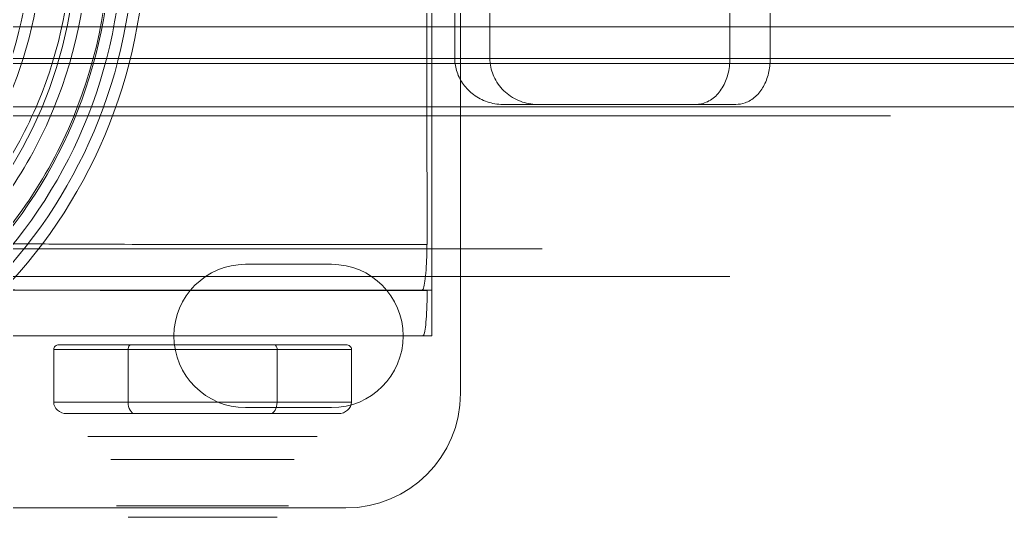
# Model space of a CAD drawing. Header units: inches. Extents: x -0.2 to 48, y -0.6 to 31.4.
# Drawn here: x 2.664 to 4.817, y 27.48 to 28.564 of the extents above; entities that cross this region are included whole.
import ezdxf

# ---------------------------------------------------------------- set-up
doc = ezdxf.new("R2010")
doc.units = ezdxf.units.IN
doc.header["$MEASUREMENT"] = 0
for name, color, linetype, true_color in [('1', 7, 'Continuous', 0xffffff), ('21', 7, 'Continuous', 0xffffff), ('46', 7, 'Continuous', 0xffffff)]:
    doc.layers.add(name, color=color, linetype=linetype, true_color=true_color)

# ---------------------------------------------------------------- blocks, each defined once
blk = doc.blocks.new('cstr_plt_MODEL')
at = {"layer": '1', "color": 253, "linetype": 'Continuous', "lineweight": 18}
for p, q in [((-1.8125, -1, 0.1875), (-1.8125, 1, 0.1875)), ((-1.8125, -1), (-1.8125, 1)), ((-1.53125, -0.71875), (-1.53125, -0.71875, 0.1875)), ((-1.53125, -0.71875), (-1.34375, -0.71875)), ((-1.53125, -0.71875, 0.1875), (-1.34375, -0.71875, 0.1875)), ((-1.34375, -0.71875), (-1.34375, -0.71875, 0.1875)), ((-1.8125, -1), (-1.8125, -1, 0.1875)), ((-1.53125, -1.03125, 0.1875), (-1.34375, -1.03125, 0.1875)), ((-1.53125, -1.03125), (-1.34375, -1.03125)), ((-1.53125, -1.03125), (-1.53125, -1.03125, 0.1875)), ((-1.34375, -1.03125), (-1.34375, -1.03125, 0.1875)), ((1.5625, -1.25), (-1.5625, -1.25)), ((-1.5625, -1.25, 0.1875), (-1.5625, -1.25)), ((1.5625, -1.25, 0.1875), (-1.5625, -1.25, 0.1875))]:
    blk.add_line(p, q, dxfattribs=at)
for centre, radius, start, end in [((-1.53125, -0.875, 0.1875), 0.15625, 90, 270), ((-1.53125, -0.875), 0.15625, 90, 270), ((-1.34375, -0.875, 0.1875), 0.15625, 270, 90), ((-1.34375, -0.875), 0.15625, 270, 90), ((-1.5625, -1, 0.1875), 0.25, 180, 270)]:
    blk.add_arc(centre, radius, start, end, dxfattribs=at)
at = {"layer": '1', "color": 253, "linetype": 'Continuous', "lineweight": 18, "extrusion": (0, 0, -1)}
blk.add_arc((1.5625, -1), 0.25, 270, 0, dxfattribs=at)
blk = doc.blocks.new('cstr_tp_rtnr_MODEL')
at = {"layer": '1', "color": 9, "linetype": 'Continuous', "lineweight": 18}
for centre, radius in [((0, 0, 0.025), 1.125), ((0, 0, 0.5625), 1.125), ((0, 0, 0.5625), 1.075), ((0, 0, 0.05), 1.05)]:
    blk.add_circle(centre, radius, dxfattribs=at)
at = {"layer": '1', "color": 9, "linetype": 'Continuous', "lineweight": 18, "extrusion": (0, 0, -1)}
for centre, radius in [((0, 0), 1.1), ((0, 0, -0.075), 1.075)]:
    blk.add_circle(centre, radius, dxfattribs=at)
blk = doc.blocks.new('brng_MODEL')
at = {"layer": '1', "color": 7, "linetype": 'Continuous', "lineweight": 18}
blk.add_circle((0, 0, 0.05), 0.9, dxfattribs=at)
at = {"layer": '1', "color": 7, "linetype": 'Continuous', "lineweight": 18, "extrusion": (0, 0, -1)}
blk.add_circle((0, 0, -0.45), 0.9, dxfattribs=at)
blk = doc.blocks.new('wheel_MODEL')
at = {"layer": '1', "color": 80, "linetype": 'Continuous', "lineweight": 18, "extrusion": (0, -1, 0)}
for centre, radius in [((0, 0, 0.4), 1.5), ((0, 0, 0.69), 0.7404), ((0, 0, 0.75), 1.15), ((0, 0, 0.75), 0.8559), ((0, 0, 0.75), 0.625)]:
    blk.add_circle(centre, radius, dxfattribs=at)
at = {"layer": '1', "color": 80, "linetype": 'Continuous', "lineweight": 18, "extrusion": (0, 1, 0)}
blk.add_circle((0, 0, -0.75), 0.1875, dxfattribs=at)
blk = doc.blocks.new('axel_MODEL')
at = {"layer": '1', "color": 9, "linetype": 'Continuous', "lineweight": 18, "extrusion": (0, 1, 0)}
blk.add_circle((0, 0, -2.1), 0.1875, dxfattribs=at)
at = {"layer": '1', "color": 9, "linetype": 'Continuous', "lineweight": 18, "extrusion": (0, -1, 0)}
blk.add_circle((0, 0, 2.125), 0.1625, dxfattribs=at)
blk = doc.blocks.new('brk_MODEL')
at = {"layer": '1', "color": 254, "linetype": 'Continuous', "lineweight": 18}
for p, q in [((-1.2379, -1.275, 1.1601), (-1.2379, -0.1, 1.1601)), ((-0.6265, -1.275, 1.5669), (-0.6265, -0.1, 1.5669)), ((-1.15, -1.275, 1.1124), (-1.15, -0.12, 1.1124)), ((-0.55, -1.275, 1.5025), (-0.55, -0.12, 1.5025)), ((-1.15, -1.275, 1.1124), (-1.2379, -1.275, 1.1601)), ((-0.6265, -1.275, 1.5669), (-0.55, -1.275, 1.5025)), ((-1.163, -1.375, 1.2333), (-1.0747, -1.375, 1.1853)), ((-0.6547, -1.375, 1.4599), (-0.7297, -1.375, 1.523))]:
    blk.add_line(p, q, dxfattribs=at)
at = {"layer": '1', "color": 254, "linetype": 'Continuous', "lineweight": 18, "extrusion": (0, 1, 0)}
blk.add_arc((0.0128, -0.0185, -1.375), 1.7, 47.4191, 65.0582, dxfattribs=at)
at = {"layer": '1', "color": 254, "linetype": 'Continuous', "lineweight": 18, "extrusion": (0, -1, 0)}
blk.add_arc((0, 0, 1.375), 1.6, 114.154, 132.1974, dxfattribs=at)
at = {"layer": '1', "color": 254, "linetype": 'Continuous', "lineweight": 18}
for points, knots in [([(-1.2379, -1.275, 1.1601), (-1.2379, -1.2859, 1.1601), (-1.2366, -1.2969, 1.1615), (-1.2315, -1.3174, 1.1667), (-1.2278, -1.3272, 1.1706), (-1.2182, -1.3443, 1.1803), (-1.2123, -1.3519, 1.1862), (-1.1989, -1.364, 1.1994), (-1.1912, -1.3687, 1.2069), (-1.1767, -1.3738, 1.2207), (-1.1698, -1.375, 1.227), (-1.163, -1.375, 1.2333)], [0, 0, 0, 0, 0.203915, 0.203915, 0.40766, 0.40766, 0.614065, 0.614065, 0.827619, 0.827619, 1, 1, 1, 1]), ([(-1.0747, -1.375, 1.1853), (-1.0837, -1.375, 1.1771), (-1.0928, -1.373, 1.1687), (-1.1096, -1.365, 1.1528), (-1.1175, -1.3589, 1.1451), (-1.1307, -1.3437, 1.132), (-1.1363, -1.3345, 1.1264), (-1.1446, -1.3146, 1.118), (-1.1474, -1.3038, 1.1151), (-1.1496, -1.2869, 1.1128), (-1.15, -1.2809, 1.1124), (-1.15, -1.275, 1.1124)], [0, 0, 0, 0, 0.228796, 0.228796, 0.458118, 0.458118, 0.679141, 0.679141, 0.889999, 0.889999, 1, 1, 1, 1]), ([(-0.7297, -1.375, 1.523), (-0.7173, -1.375, 1.5287), (-0.7048, -1.3727, 1.5344), (-0.6812, -1.3637, 1.5447), (-0.6699, -1.3569, 1.5494), (-0.6509, -1.34, 1.5573), (-0.6428, -1.3297, 1.5605), (-0.6318, -1.3081, 1.5648), (-0.6283, -1.2968, 1.5662), (-0.6267, -1.2819, 1.5668), (-0.6265, -1.2784, 1.5669), (-0.6265, -1.275, 1.5669)], [0, 0, 0, 0, 0.246164, 0.246164, 0.492839, 0.492839, 0.729476, 0.729476, 0.938835, 0.938835, 1, 1, 1, 1]), ([(-0.55, -1.275, 1.5025), (-0.55, -1.2852, 1.5025), (-0.5517, -1.2954, 1.5019), (-0.5582, -1.3145, 1.4995), (-0.563, -1.3236, 1.4977), (-0.575, -1.3399, 1.4931), (-0.5825, -1.3474, 1.4902), (-0.5999, -1.3604, 1.4833), (-0.6101, -1.3657, 1.4791), (-0.6317, -1.3731, 1.4701), (-0.6433, -1.375, 1.465), (-0.6547, -1.375, 1.4599)], [0, 0, 0, 0, 0.183047, 0.183047, 0.365381, 0.365381, 0.557976, 0.557976, 0.775014, 0.775014, 1, 1, 1, 1])]:
    blk.add_open_spline(points, degree=3, knots=knots, dxfattribs=at)
blk = doc.blocks.new('nut_MODEL')
at = {"layer": '1', "color": 252, "linetype": 'Continuous', "lineweight": 18}
for p, q in [((-0.156606, -0.15, -0.27125), (-0.313213, -0.15)), ((-0.313213, -0.15), (-0.156606, -0.15, 0.27125)), ((0.156606, -0.15, -0.27125), (-0.156606, -0.15, -0.27125)), ((-0.156606, -0.15, 0.27125), (0.156606, -0.15, 0.27125)), ((0.156606, -0.15, 0.27125), (0.313213, -0.15)), ((0.313213, -0.15), (0.156606, -0.15, -0.27125)), ((-0.32476, -0.16), (-0.32476, -0.275)), ((-0.32476, -0.16), (-0.16238, -0.16, -0.28125)), ((-0.16238, -0.16, 0.28125), (-0.32476, -0.16)), ((-0.16238, -0.16, -0.28125), (0.16238, -0.16, -0.28125)), ((-0.16238, -0.16, 0.28125), (-0.16238, -0.275, 0.28125)), ((-0.16238, -0.16, -0.28125), (-0.16238, -0.275, -0.28125)), ((0.16238, -0.16, 0.28125), (-0.16238, -0.16, 0.28125)), ((0.16238, -0.16, -0.28125), (0.16238, -0.275, -0.28125)), ((0.16238, -0.16, -0.28125), (0.32476, -0.16)), ((0.32476, -0.16), (0.16238, -0.16, 0.28125)), ((0.16238, -0.16, 0.28125), (0.16238, -0.275, 0.28125)), ((0.32476, -0.16), (0.32476, -0.275)), ((-0.32476, -0.275), (-0.16238, -0.275, 0.28125)), ((-0.16238, -0.275, -0.28125), (-0.32476, -0.275)), ((-0.16238, -0.275, 0.28125), (0.16238, -0.275, 0.28125)), ((0.16238, -0.275, -0.28125), (-0.16238, -0.275, -0.28125)), ((0.32476, -0.275), (0.16238, -0.275, -0.28125)), ((0.16238, -0.275, 0.28125), (0.32476, -0.275)), ((-0.295892, -0.3), (-0.147946, -0.3, -0.25625)), ((-0.147946, -0.3, 0.25625), (-0.295892, -0.3)), ((-0.147946, -0.3, -0.25625), (0.147946, -0.3, -0.25625)), ((0.147946, -0.3, 0.25625), (-0.147946, -0.3, 0.25625)), ((0.295892, -0.3), (0.147946, -0.3, 0.25625)), ((0.147946, -0.3, -0.25625), (0.295892, -0.3))]:
    blk.add_line(p, q, dxfattribs=at)
at = {"layer": '1', "color": 252, "linetype": 'Continuous', "lineweight": 18, "extrusion": (0, -1, 0)}
for centre, radius in [((0, 0, 0.15), 0.1875), ((0, 0, 0.4), 0.2), ((0, 0, 0.4), 0.1875)]:
    blk.add_circle(centre, radius, dxfattribs=at)
at = {"layer": '1', "color": 252, "linetype": 'Continuous', "lineweight": 18, "extrusion": (0, 1, 0)}
for centre in [(0, 0, -0.3), (0, 0, -0.35)]:
    blk.add_circle(centre, 0.25, dxfattribs=at)
at = {"layer": '1', "color": 252, "linetype": 'Continuous', "lineweight": 18}
for centre, major_axis, start_param, end_param in [((-0.313213, -0.16), (-0.011547, 0), 4.71238898, 6.28318531), ((0.313213, -0.16), (0.011547, 0), 0, 1.57079633), ((-0.295892, -0.275), (0.028868, 0), 3.14159265, 4.71238898), ((0.295892, -0.275), (-0.028868, 0), 1.57079633, 3.14159265)]:
    blk.add_ellipse(centre, major_axis=major_axis, ratio=0.866025, start_param=start_param, end_param=end_param, dxfattribs=at)
at = {"layer": '1', "color": 252, "linetype": 'Continuous', "lineweight": 18, "extrusion": (-0.866025, 0, -0.5)}
for centre, major_axis, start_param, end_param in [((-0.156606, -0.16, 0.27125), (0.005774, 0, -0.01), 3.14159265, 4.71238898), ((0.156606, -0.16, -0.27125), (0.005774, 0, -0.01), 4.71238898, 6.28318531), ((-0.147946, -0.275, 0.25625), (-0.014434, 0, 0.025), 4.71238898, 6.28318531), ((0.147946, -0.275, -0.25625), (-0.014434, 0, 0.025), 3.14159265, 4.71238898)]:
    blk.add_ellipse(centre, major_axis=major_axis, ratio=0.866025, start_param=start_param, end_param=end_param, dxfattribs=at)
at = {"layer": '1', "color": 252, "linetype": 'Continuous', "lineweight": 18, "extrusion": (-0.866025, 0, 0.5)}
for centre, major_axis, start_param, end_param in [((-0.156606, -0.16, -0.27125), (-0.005774, 0, -0.01), 4.71238898, 6.28318531), ((0.156606, -0.16, 0.27125), (0.005774, 0, 0.01), 0, 1.57079633), ((-0.147946, -0.275, -0.25625), (0.014434, 0, 0.025), 3.14159265, 4.71238898), ((0.147946, -0.275, 0.25625), (-0.014434, 0, -0.025), 1.57079633, 3.14159265)]:
    blk.add_ellipse(centre, major_axis=major_axis, ratio=0.866025, start_param=start_param, end_param=end_param, dxfattribs=at)
blk = doc.blocks.new('swvl_MODEL')
at = {"layer": '1', "color": 251, "linetype": 'Continuous', "lineweight": 18}
blk.add_circle((0, 0, -0.1), 0.975, dxfattribs=at)
blk.add_arc((0, 0, -0.2), 0.875, 179.9942, 224.4841, dxfattribs=at)
at = {"layer": '1', "color": 251, "linetype": 'Continuous', "lineweight": 18, "extrusion": (0.999814, 5.44931e-05, -0.019297)}
blk.add_open_spline([(-1.7498, -0.775, -0.2377), (-1.7498, -0.5167, -0.235), (-1.7498, -0.2583, -0.2375), (-1.7499, 0, -0.2374)], degree=3, dxfattribs=at)
at = {"layer": '1', "color": 251, "linetype": 'Continuous', "lineweight": 18}
for points, degree in [([(-1.7394, -0.6755, -0.3364), (-1.7394, -0.4511, -0.3352), (-1.7391, -0.2254, -0.3369), (-1.7391, 0, -0.3368)], 3), ([(-1.75, -0.875, -1.775), (-1.75, -0.775, -1.775)], 1), ([(-1.75, -0.775, -0.2375), (-1.75, -0.775, -0.75), (-1.75, -0.775, -1.2625), (-1.75, -0.775, -1.775)], 3), ([(-1.75, -0.875, -1.775), (-1.75, -0.875, -1.827), (-1.7332, -0.875, -1.9308), (-1.6626, -0.875, -2.0721), (-1.5514, -0.875, -2.1841), (-1.4114, -0.875, -2.2572), (-1.2558, -0.875, -2.2833), (-1.0995, -0.875, -2.2606), (-0.9581, -0.875, -2.1906), (-0.8822, -0.875, -2.1177), (-0.8509, -0.875, -2.0762)], 3), ([(-1.7301, -0.875, -0.3361), (-1.7367, -0.875, -0.3367), (-1.7434, -0.875, -0.3373), (-1.75, -0.875, -0.3379)], 3)]:
    blk.add_open_spline(points, degree=degree, dxfattribs=at)
for points, knots in [([(-0.7024, -0.7746, -0.1496), (-0.7566, -0.7256, -0.151), (-0.8053, -0.6711, -0.1557), (-0.891, -0.5533, -0.1623), (-0.9278, -0.49, -0.1653), (-1.0166, -0.2898, -0.172), (-1.0467, -0.1461, -0.1745), (-1.0467, 0, -0.1744)], [0, 0, 0, 0, 0.25, 0.25, 0.5, 0.5, 1, 1, 1, 1]), ([(-1, 0, -0.1248), (-1, -0.1393, -0.1249), (-0.9711, -0.2765, -0.124), (-0.8583, -0.5313, -0.121), (-0.7748, -0.6457, -0.1174), (-0.6714, -0.7391, -0.1165)], [0, 0, 0, 0, 0.5, 0.5, 1, 1, 1, 1]), ([(-0.9644, 0, -0.2695), (-0.9645, -0.1259, -0.2696), (-0.9392, -0.251, -0.2676), (-0.8434, -0.48, -0.2605), (-0.7723, -0.586, -0.2542), (-0.684, -0.6756, -0.2508)], [0, 0, 0, 0, 0.5, 0.5, 1, 1, 1, 1]), ([(-0.684, -0.6756, -0.2508), (-0.7274, -0.672, -0.2519), (-0.7717, -0.6738, -0.2538), (-0.8599, -0.6742, -0.2592), (-0.9039, -0.6745, -0.2625), (-1.0359, -0.675, -0.2725), (-1.1239, -0.6754, -0.2796), (-1.3877, -0.6758, -0.3023), (-1.5636, -0.6754, -0.3175), (-1.7391, -0.6755, -0.3364)], [0, 0, 0, 0, 0.125, 0.125, 0.25, 0.25, 0.5, 0.5, 1, 1, 1, 1]), ([(-1.7391, -0.6755, -0.3364), (-1.7391, -0.6867, -0.3364), (-1.7389, -0.698, -0.3384), (-1.7381, -0.7191, -0.3459), (-1.7375, -0.7292, -0.3515), (-1.736, -0.7466, -0.3655), (-1.7351, -0.7542, -0.374), (-1.733, -0.766, -0.393), (-1.7318, -0.7703, -0.4036), (-1.7299, -0.7742, -0.4214), (-1.7291, -0.775, -0.4286), (-1.7284, -0.775, -0.4358)], [0, 0, 0, 0, 0.215649, 0.215649, 0.431298, 0.431298, 0.646946, 0.646946, 0.862595, 0.862595, 1, 1, 1, 1]), ([(-1.75, -0.875, -0.3379), (-1.75, -0.875, -0.3266), (-1.75, -0.8731, -0.3152), (-1.75, -0.8656, -0.2939), (-1.75, -0.86, -0.2838), (-1.75, -0.8459, -0.2662), (-1.75, -0.8373, -0.2585), (-1.75, -0.8182, -0.2466), (-1.75, -0.8075, -0.2423), (-1.75, -0.7895, -0.2383), (-1.75, -0.7822, -0.2375), (-1.75, -0.775, -0.2375)], [0, 0, 0, 0, 0.215964, 0.215964, 0.431951, 0.431951, 0.647567, 0.647567, 0.862391, 0.862391, 1, 1, 1, 1]), ([(-1.75, -0.775, -1.775), (-1.75, -0.775, -1.8001), (-1.7481, -0.775, -1.8252), (-1.7424, -0.775, -1.8627), (-1.74, -0.775, -1.8752), (-1.7357, -0.775, -1.8939), (-1.7341, -0.775, -1.9001), (-1.7308, -0.775, -1.9125), (-1.7288, -0.775, -1.9193), (-1.7202, -0.775, -1.9466), (-1.7108, -0.775, -1.9704), (-1.693, -0.775, -2.0068), (-1.6865, -0.775, -2.019), (-1.6721, -0.775, -2.0433), (-1.6638, -0.775, -2.0559), (-1.6239, -0.775, -2.1115), (-1.5869, -0.775, -2.1483), (-1.5218, -0.775, -2.1955), (-1.4997, -0.775, -2.2089), (-1.4661, -0.775, -2.2261), (-1.4548, -0.775, -2.2313), (-1.4376, -0.775, -2.2385), (-1.4319, -0.775, -2.2408), (-1.4204, -0.775, -2.2451), (-1.4152, -0.775, -2.247), (-1.3577, -0.775, -2.2662), (-1.3066, -0.775, -2.2748), (-1.2043, -0.775, -2.2758), (-1.1537, -0.775, -2.2686), (-1.0761, -0.775, -2.2446), (-1.0513, -0.775, -2.2346), (-1.0038, -0.775, -2.211), (-0.9815, -0.775, -2.1977), (-0.9151, -0.775, -2.1503), (-0.8791, -0.775, -2.1136), (-0.8509, -0.775, -2.0762)], [0, 0, 0, 0, 0.0625, 0.0625, 0.09375, 0.09375, 0.109375, 0.109375, 0.125, 0.125, 0.1875, 0.1875, 0.21875, 0.21875, 0.25, 0.25, 0.375, 0.375, 0.4375, 0.4375, 0.46875, 0.46875, 0.484375, 0.484375, 0.5, 0.5, 0.625, 0.625, 0.75, 0.75, 0.8125, 0.8125, 0.875, 0.875, 1, 1, 1, 1]), ([(-1.7284, -0.775, -0.4358), (-1.7301, -0.775, -0.4193), (-1.7319, -0.775, -0.4029), (-1.7355, -0.775, -0.37), (-1.7373, -0.775, -0.3535), (-1.7399, -0.775, -0.3288), (-1.7408, -0.775, -0.3205), (-1.7426, -0.775, -0.3039), (-1.7435, -0.775, -0.2956), (-1.7462, -0.775, -0.2708), (-1.748, -0.775, -0.2542), (-1.7498, -0.775, -0.2377)], [0, 0, 0, 0, 0.249077, 0.249077, 0.498154, 0.498154, 0.623644, 0.623644, 0.749134, 0.749134, 1, 1, 1, 1]), ([(-1.74, -0.775, -0.2366), (-1.7399, -0.7752, -0.2366), (-1.7399, -0.7755, -0.2366), (-1.7398, -0.7758, -0.2366), (-1.7398, -0.7759, -0.2366), (-1.7398, -0.776, -0.2366)], [0, 0, 0, 0, 0.724018, 0.724018, 1, 1, 1, 1]), ([(-1.7398, -0.776, -0.2366), (-1.5672, -0.7758, -0.2181), (-1.3943, -0.776, -0.2034), (-1.135, -0.7758, -0.1808), (-1.0485, -0.7756, -0.1735), (-0.9188, -0.7752, -0.1632), (-0.8756, -0.7753, -0.1599), (-0.789, -0.774, -0.1532), (-0.7457, -0.7711, -0.1502), (-0.7024, -0.7746, -0.1496)], [0, 0, 0, 0, 0.5, 0.5, 0.75, 0.75, 0.875, 0.875, 1, 1, 1, 1]), ([(-1.7284, -0.775, -0.4358), (-1.4526, -0.775, -0.4062), (-1.1762, -0.7749, -0.3828), (-0.865, -0.775, -0.36), (-0.8305, -0.7751, -0.3574), (-0.7612, -0.7752, -0.3535), (-0.7264, -0.774, -0.3519), (-0.6239, -0.7815, -0.3491), (-0.557, -0.7958, -0.3505), (-0.4602, -0.8362, -0.3526), (-0.4284, -0.8518, -0.3543), (-0.363, -0.8745, -0.3575), (-0.3298, -0.884, -0.3591), (-0.2291, -0.9067, -0.3638), (-0.1601, -0.9138, -0.367), (-0.0892, -0.9127, -0.3697)], [0, 0, 0, 0, 0.5, 0.5, 0.5625, 0.5625, 0.625, 0.625, 0.75, 0.75, 0.8125, 0.8125, 0.875, 0.875, 1, 1, 1, 1]), ([(-1.25, -0.775, -1.5875), (-1.2005, -0.775, -1.5875), (-1.152, -0.775, -1.6078), (-1.0828, -0.775, -1.677), (-1.0625, -0.775, -1.726), (-1.0625, -0.775, -1.8238), (-1.0824, -0.775, -1.8725), (-1.1523, -0.775, -1.9425), (-1.201, -0.775, -1.9625), (-1.2989, -0.775, -1.9625), (-1.3478, -0.775, -1.9423), (-1.4171, -0.775, -1.8732), (-1.4374, -0.775, -1.8246), (-1.4376, -0.775, -1.7257), (-1.4173, -0.775, -1.6772), (-1.3481, -0.775, -1.6079), (-1.2995, -0.775, -1.5875), (-1.25, -0.775, -1.5875)], [0, 0, 0, 0, 0.125, 0.125, 0.25, 0.25, 0.375, 0.375, 0.5, 0.5, 0.625, 0.625, 0.75, 0.75, 0.875, 0.875, 1, 1, 1, 1]), ([(-1.7398, -0.776, -0.2366), (-1.7398, -0.7872, -0.2367), (-1.7396, -0.7985, -0.2387), (-1.7388, -0.8195, -0.2463), (-1.7383, -0.8296, -0.252), (-1.7369, -0.8469, -0.2661), (-1.7361, -0.8545, -0.2747), (-1.7342, -0.8661, -0.2937), (-1.7332, -0.8704, -0.3043), (-1.7316, -0.8741, -0.3212), (-1.731, -0.8748, -0.3272), (-1.7303, -0.875, -0.3342), (-1.7302, -0.875, -0.3352), (-1.7301, -0.875, -0.3361)], [0, 0, 0, 0, 0.216264, 0.216264, 0.432527, 0.432527, 0.648796, 0.648796, 0.865073, 0.865073, 0.981669, 0.981669, 1, 1, 1, 1]), ([(0.4204, -0.9213, -0.2806), (0.2501, -1.0066, -0.2795), (0.0592, -1.046, -0.2753), (-0.2233, -1.0261, -0.2647), (-0.3139, -1.0065, -0.2609), (-0.445, -0.9593, -0.2551), (-0.4871, -0.9381, -0.2532), (-0.5725, -0.8994, -0.251), (-0.6175, -0.8876, -0.2497), (-0.7065, -0.8739, -0.2494), (-0.7512, -0.8752, -0.2507), (-0.8403, -0.875, -0.2572), (-0.8848, -0.875, -0.2609), (-1.0184, -0.8749, -0.2714), (-1.1074, -0.875, -0.2788), (-1.3744, -0.875, -0.302), (-1.5524, -0.875, -0.3171), (-1.7301, -0.875, -0.3361)], [0, 0, 0, 0, 0.25, 0.25, 0.375, 0.375, 0.4375, 0.4375, 0.5, 0.5, 0.5625, 0.5625, 0.625, 0.625, 0.75, 0.75, 1, 1, 1, 1]), ([(-1.25, -0.875, -1.5875), (-1.2005, -0.875, -1.5875), (-1.152, -0.875, -1.6078), (-1.0828, -0.875, -1.677), (-1.0625, -0.875, -1.726), (-1.0625, -0.875, -1.8238), (-1.0824, -0.875, -1.8725), (-1.1523, -0.875, -1.9425), (-1.201, -0.875, -1.9625), (-1.2989, -0.875, -1.9625), (-1.3478, -0.875, -1.9423), (-1.4171, -0.875, -1.8732), (-1.4374, -0.875, -1.8246), (-1.4376, -0.875, -1.7257), (-1.4173, -0.875, -1.6772), (-1.3481, -0.875, -1.6079), (-1.2995, -0.875, -1.5875), (-1.25, -0.875, -1.5875)], [0, 0, 0, 0, 0.125, 0.125, 0.25, 0.25, 0.375, 0.375, 0.5, 0.5, 0.625, 0.625, 0.75, 0.75, 0.875, 0.875, 1, 1, 1, 1])]:
    blk.add_open_spline(points, degree=3, knots=knots, dxfattribs=at)
at = {"layer": '1', "color": 251, "linetype": 'Continuous', "lineweight": 18, "extrusion": (-0.002903, 0.999446, 0.033145)}
blk.add_open_spline([(-1.74, -0.775, -0.2366), (-1.7434, -0.775, -0.2369), (-1.7467, -0.775, -0.2372), (-1.75, -0.775, -0.2375)], degree=3, dxfattribs=at)
at = {"layer": '1', "color": 251, "linetype": 'Continuous', "lineweight": 18, "extrusion": (1, -4.13674e-09, 5.27949e-16)}
blk.add_open_spline([(-1.75, -0.875, -0.3379), (-1.75, -0.875, -0.8169), (-1.75, -0.875, -1.296), (-1.75, -0.875, -1.775)], degree=3, dxfattribs=at)
blk = doc.blocks.new('cstr_assy')
at = {"layer": '1', "color": 9, "linetype": 'Continuous', "lineweight": 18, "extrusion": (0, 0, -1), "rotation": 157.477326}
blk.add_blockref('cstr_tp_rtnr_MODEL', (0, 0), dxfattribs=at)
blk.add_blockref('cstr_tp_rtnr_MODEL', (0, 0), dxfattribs=at)
blk.add_blockref('cstr_tp_rtnr_MODEL', (0, 0), dxfattribs=at)
blk.add_blockref('cstr_tp_rtnr_MODEL', (0, 0), dxfattribs=at)
at = {"layer": '1', "color": 2, "linetype": 'Continuous', "lineweight": 18}
for name, p in [('axel_MODEL', (-1.25, 0.854822, -2.3)), ('axel_MODEL', (-1.25, 0.854822, -2.3)), ('axel_MODEL', (-1.25, 0.854822, -2.3)), ('axel_MODEL', (-1.25, 0.854822, -2.3)), ('cstr_plt_MODEL', (0, 0)), ('cstr_plt_MODEL', (0, 0)), ('cstr_plt_MODEL', (0, 0)), ('cstr_plt_MODEL', (0, 0)), ('brk_MODEL', (-1.25, 1.004822, -2.305)), ('brk_MODEL', (-1.25, 1.004822, -2.305)), ('brk_MODEL', (-1.25, 1.004822, -2.305)), ('brk_MODEL', (-1.25, 1.004822, -2.305)), ('brng_MODEL', (0, 0, -0.625)), ('brng_MODEL', (0, 0, -0.625)), ('brng_MODEL', (0, 0, -0.625)), ('brng_MODEL', (0, 0, -0.625)), ('wheel_MODEL', (-1.25, 0.004822, -2.3)), ('wheel_MODEL', (-1.25, 0.004822, -2.3)), ('wheel_MODEL', (-1.25, 0.004822, -2.3)), ('wheel_MODEL', (-1.25, 0.004822, -2.3)), ('nut_MODEL', (-1.25, -0.744178, -2.3)), ('nut_MODEL', (-1.25, -0.744178, -2.3)), ('nut_MODEL', (-1.25, -0.744178, -2.3)), ('nut_MODEL', (-1.25, -0.744178, -2.3))]:
    blk.add_blockref(name, p, dxfattribs=at)
at = {"layer": '46', "color": 2, "linetype": 'Continuous', "lineweight": 18}
blk.add_blockref('swvl_MODEL', (0, 0, -0.525), dxfattribs=at)
blk.add_blockref('swvl_MODEL', (0, 0, -0.525), dxfattribs=at)
blk.add_blockref('swvl_MODEL', (0, 0, -0.525), dxfattribs=at)
blk.add_blockref('swvl_MODEL', (0, 0, -0.525), dxfattribs=at)
blk = doc.blocks.new('08ic1050_am_MODEL')
at = {"layer": '21', "color": 2, "linetype": 'Continuous', "lineweight": 18, "extrusion": (0, 0, -1)}
blk.add_blockref('cstr_assy', (-1.8125, 28.75, -28.5625), dxfattribs=at)
blk = doc.blocks.new('08ic1063_MODEL')
at = {"layer": '21', "color": 80, "linetype": 'Continuous', "lineweight": 18}
for p, q in [((17.825512, 0.174488), (0.174488, 0.174488)), ((17.825512, 0.174488, 0.08), (0.174488, 0.174488, 0.08)), ((0.174488, 0.08, 14.08), (17.825512, 0.08, 14.08)), ((0.174488, 0.08, 0.174488), (17.825512, 0.08, 0.174488)), ((0.174488, 0, 0.174488), (17.825512, 0, 0.174488)), ((0.174488, 0, 14.08), (17.825512, 0, 14.08))]:
    blk.add_line(p, q, dxfattribs=at)
at = {"layer": '21', "color": 80, "linetype": 'Continuous', "lineweight": 18, "extrusion": (0, 1, 0)}
for centre in [(-3, 5, 0.08), (-3, 11, 0.08), (-3, 8, 0.08), (-3, 5), (-3, 11), (-3, 8)]:
    blk.add_circle(centre, 0.375, dxfattribs=at)
blk = doc.blocks.new('08ic1062_MODEL')
at = {"layer": '1', "color": 80, "linetype": 'Continuous', "lineweight": 18}
for p, q in [((-17.82, 11.98, 0.08), (-0.18, 11.98, 0.08)), ((-17.82, 11.98), (-0.18, 11.98))]:
    blk.add_line(p, q, dxfattribs=at)
blk = doc.blocks.new('08ic1064_am')
at = {"layer": '1', "color": 2, "linetype": 'Continuous', "lineweight": 18, "extrusion": (0, 0, -1), "rotation": 180}
blk.add_blockref('08ic1062_MODEL', (-18.08, 12.048782, -14.16), dxfattribs=at)
blk.add_blockref('08ic1062_MODEL', (-18.08, 12.048782, -14.16), dxfattribs=at)
at = {"layer": '1', "color": 2, "linetype": 'Continuous', "lineweight": 18}
blk.add_blockref('08ic1063_MODEL', (0, 0), dxfattribs=at)
blk.add_blockref('08ic1063_MODEL', (0, 0), dxfattribs=at)

msp = doc.modelspace()

# ---------------------------------------------------------------- block references
at = {"layer": '21', "color": 2, "linetype": 'Continuous', "lineweight": 18}
msp.add_blockref('08ic1050_am_MODEL', (0, 0), dxfattribs=at)
at = {"layer": '21', "color": 2, "linetype": 'Continuous', "lineweight": 18, "extrusion": (0, 0, -1), "rotation": 180}
msp.add_blockref('08ic1064_am', (-0.82, 28.548782, -26.5), dxfattribs=at)

doc.saveas('drawing.dxf')
